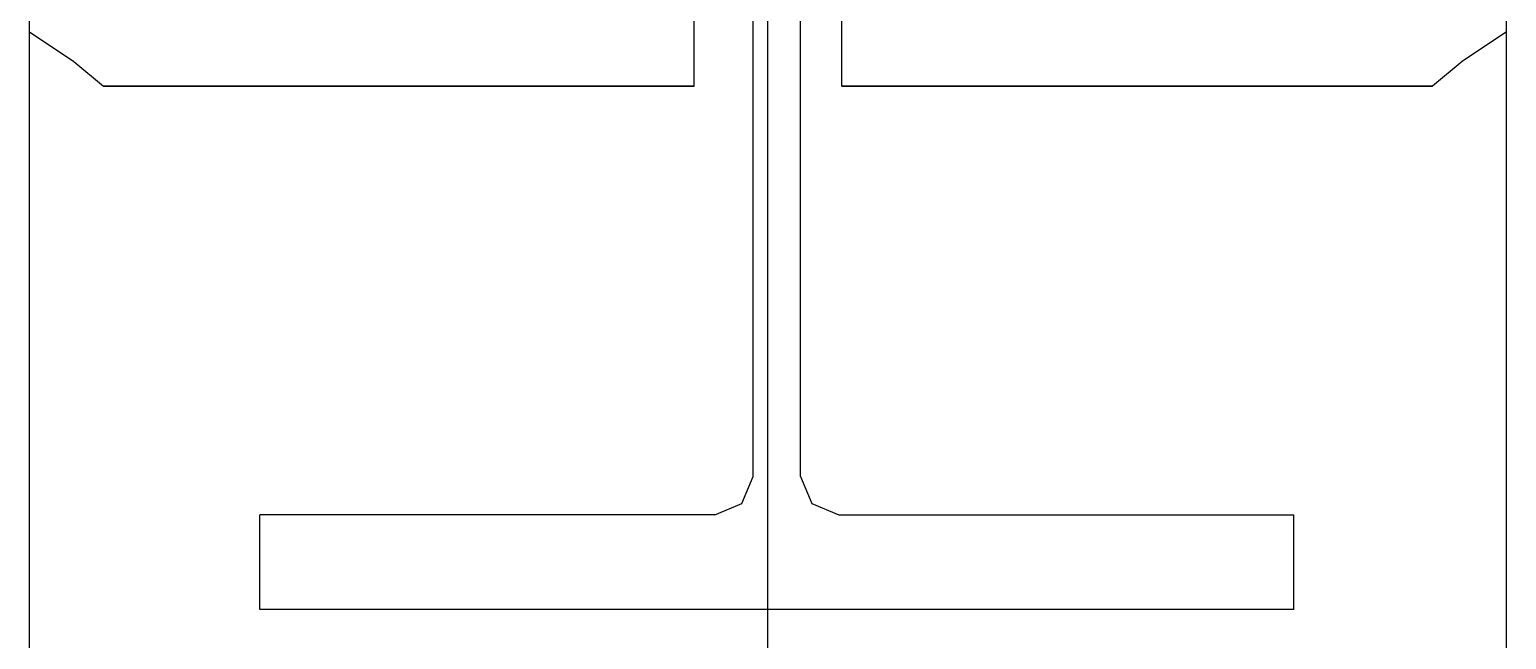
# Model space of a CAD drawing. Extents: x -668440 to 1010955, y -1678500 to 210463.
# Drawn here: x -630509 to -625509, y -738814 to -736751 of the extents above; entities that cross this region are included whole.
import ezdxf

# ---------------------------------------------------------------- set-up
doc = ezdxf.new("R2010")
doc.units = 0
doc.header["$MEASUREMENT"] = 0
doc.linetypes.add('CENTER', pattern=[2, 1.25, -0.25, 0.25, -0.25])
doc.layers.get('0').update_dxf_attribs({"color": 3, "linetype": 'CONTINUOUS'})
for name, color, linetype in [('S大梁', 4, 'CONTINUOUS'), ('S柱', 4, 'CONTINUOUS'), ('S金物', 6, 'CONTINUOUS'), ('通り芯', 3, 'CENTER')]:
    doc.layers.add(name, color=color, linetype=linetype)

# ---------------------------------------------------------------- blocks, each defined once
blk = doc.blocks.new('b00')
for p, q in [((-21133, 33795), (-21133, 34605)), ((-21117, 33795), (-21117, 34605)), ((-21136.81, 33785.81), (-21133, 33795)), ((-21117, 33795), (-21113.19, 33785.81)), ((-21146, 33782), (-21136.81, 33785.81)), ((-21113.19, 33785.81), (-21104, 33782)), ((-21146, 33782), (-21300, 33782)), ((-21300, 33750), (-21300, 33782)), ((-21104, 33782), (-20950, 33782)), ((-20950, 33750), (-20950, 33782)), ((-20950, 33750), (-21300, 33750))]:
    blk.add_line(p, q)
blk = doc.blocks.new('剛接合部C1Y')
at = {"layer": 'S柱'}
for p, q in [((-230120.77238, -378790), (-230120.77238, -376990)), ((-229620.77238, -378790), (-229620.77238, -376990))]:
    blk.add_line(p, q, dxfattribs=at)
at = {"layer": 'S金物'}
for p, q in [((-229895.77238, -378319), (-229895.77238, -378179)), ((-229845.77238, -378319), (-229845.77238, -378179)), ((-230120.77238, -378300.59889), (-230105.77238, -378310.56665)), ((-229620.77238, -378300.59889), (-229635.77238, -378310.56665)), ((-230105.77238, -378310.56665), (-230095.77238, -378319)), ((-229635.77238, -378310.56665), (-229645.77238, -378319)), ((-230095.77238, -378319), (-229895.77238, -378319)), ((-229895.77238, -378319), (-230095.77238, -378319)), ((-229645.77238, -378319), (-229845.77238, -378319)), ((-229845.77238, -378319), (-229645.77238, -378319))]:
    blk.add_line(p, q, dxfattribs=at)
at = {"layer": '通り芯', "linetype": 'CENTER', "ltscale": 1800}
blk.add_line((-229870.77238, -379923.33343), (-229870.77238, -376990), dxfattribs=at)
at = {"layer": 'S大梁'}
blk.add_blockref('b00', (-208742.77238, -412246), dxfattribs=at)

msp = doc.modelspace()

# ---------------------------------------------------------------- block references
at = {"xscale": 10, "yscale": 10, "zscale": 10}
msp.add_blockref('剛接合部C1Y', (1670698.6842, 3046247.35843, 5600), dxfattribs=at)

doc.saveas('drawing.dxf')
